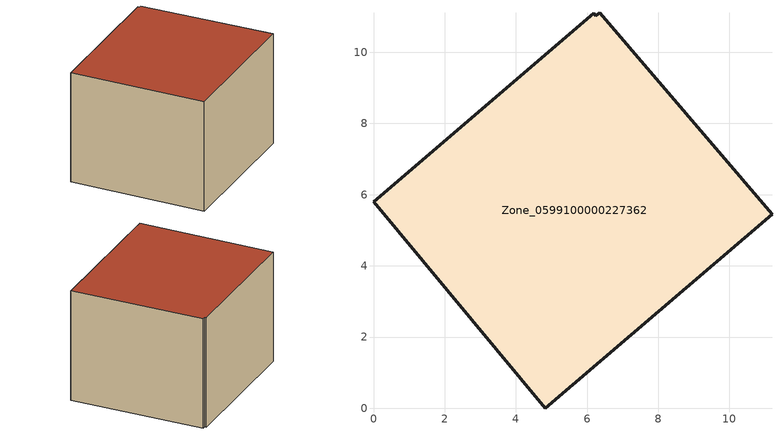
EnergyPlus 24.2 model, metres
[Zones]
Zone_0599100000227362
 floor ground (C_G): 0,5.8 6.18,11.1 6.25,11.02 6.35,11.11 11.2,5.45 4.83,0 z0
 wall outside (C_F): 4.83,0 11.2,5.45 6.35,11.11 6.25,11.02 6.18,11.1 0,5.8 4.83,0 z0:6.25
 roof outside (C_R): 6.18,11.1 0,5.8 4.83,0 11.2,5.45 6.35,11.11 6.25,11.02 z6.25
[BUILDING]
Pand.0599100000227362: North Axis=0; Terrain=City; Loads Convergence Tolerance Value=0.04; Temperature Convergence Tolerance Value=0.4; Solar Distribution=FullExterior; Maximum Number of Warmup Days=25; Minimum Number of Warmup Days=1
[Site:Location]
Rotterdam.The.Hague.AP_ZH_NLD Design_Conditions: Latitude=51.96; Longitude=4.45; Time Zone=1; Elevation=-4.5
[SITE:GROUNDTEMPERATURE:BUILDINGSURFACE]
18, 18, 18, 18, 18, 18, 18, 18, 18, 18, 18, 18
[MATERIAL] Thermal Absorptance=0.9; Solar Absorptance=0.7; Visible Absorptance=0.7
Name | Roughness | Thickness | Conductivity | Density | Specific Heat
G.TC.1992-2005 | MediumSmooth | 0.15 | 0.06 | 540 | 1210
F.TC.1992-2005 | Rough | 0.3 | 0.12 | 1920 | 840
R.TC.1992-2005 | MediumRough | 0.2 | 0.08 | 1500 | 1000
[CONSTRUCTION]
C_G: G.TC.1992-2005
C_F: F.TC.1992-2005
C_R: R.TC.1992-2005
[ZONE]
Zone_0599100000227362: Type=1; Multiplier=1; Ceiling Height=Autocalculate; Volume=Autocalculate; Floor Area=autocalculate; Part of Total Floor Area=Yes
[ZONEINFILTRATION:DESIGNFLOWRATE]
Infil_Zone_0599100000227362: Zone or ZoneList or Space or SpaceList=Zone_0599100000227362; Schedule=AlwaysOn; Design Flow Rate Calculation Method=Flow/Area; Flow Rate per Floor Area=0.0015; Constant Term Coefficient=1; Temperature Term Coefficient=0; Velocity Term Coefficient=0; Velocity Squared Term Coefficient=0
[HVACTEMPLATE:ZONE:IDEALLOADSAIRSYSTEM]
Zone_0599100000227362: Maximum Heating Supply Air Temperature=50; Minimum Cooling Supply Air Temperature=13; Maximum Heating Supply Air Humidity Ratio=0.0156; Minimum Cooling Supply Air Humidity Ratio=0.0077; Heating Limit=NoLimit; Cooling Limit=NoLimit; Dehumidification Control Type=ConstantSensibleHeatRatio; Cooling Sensible Heat Ratio=0.7; Dehumidification Setpoint=60; Humidification Control Type=None; Humidification Setpoint=30; Outdoor Air Method=None; Outdoor Air Flow Rate per Person=0.00944; Outdoor Air Flow Rate per Zone Floor Area=0; Outdoor Air Flow Rate per Zone=0; Demand Controlled Ventilation Type=None; Outdoor Air Economizer Type=NoEconomizer; Heat Recovery Type=None; Sensible Heat Recovery Effectiveness=0.7; Latent Heat Recovery Effectiveness=0.65
[ZONECONTROL:THERMOSTAT]
ThermostatControl_Zone_0599100000227362: Zone or ZoneList=Zone_0599100000227362; Control Type Schedule=DualSetpointControlType; Control 1=Thermostat_Zone_0599100000227362; Temperature Difference Between Cutout And Setpoint=0
[THERMOSTATSETPOINT:DUALSETPOINT]
Thermostat_Zone_0599100000227362: Heating Setpoint Temperature Schedule=HeatingSetpoint_Zone_0599100000227362; Cooling Setpoint Temperature Schedule=CoolingSetpoint_Zone_0599100000227362
[SCHEDULE:COMPACT]
HeatingSetpoint_Zone_0599100000227362: Through: 12/31, For: AllDays, Until: 24:00, 21
CoolingSetpoint_Zone_0599100000227362: Through: 12/31, For: AllDays, Until: 24:00, 24
DualSetpointControlType: Through: 12/31, For: AllDays, Until: 24:00, 4
AlwaysOn: Through: 12/31, For: AllDays, Until: 24:00, 1
